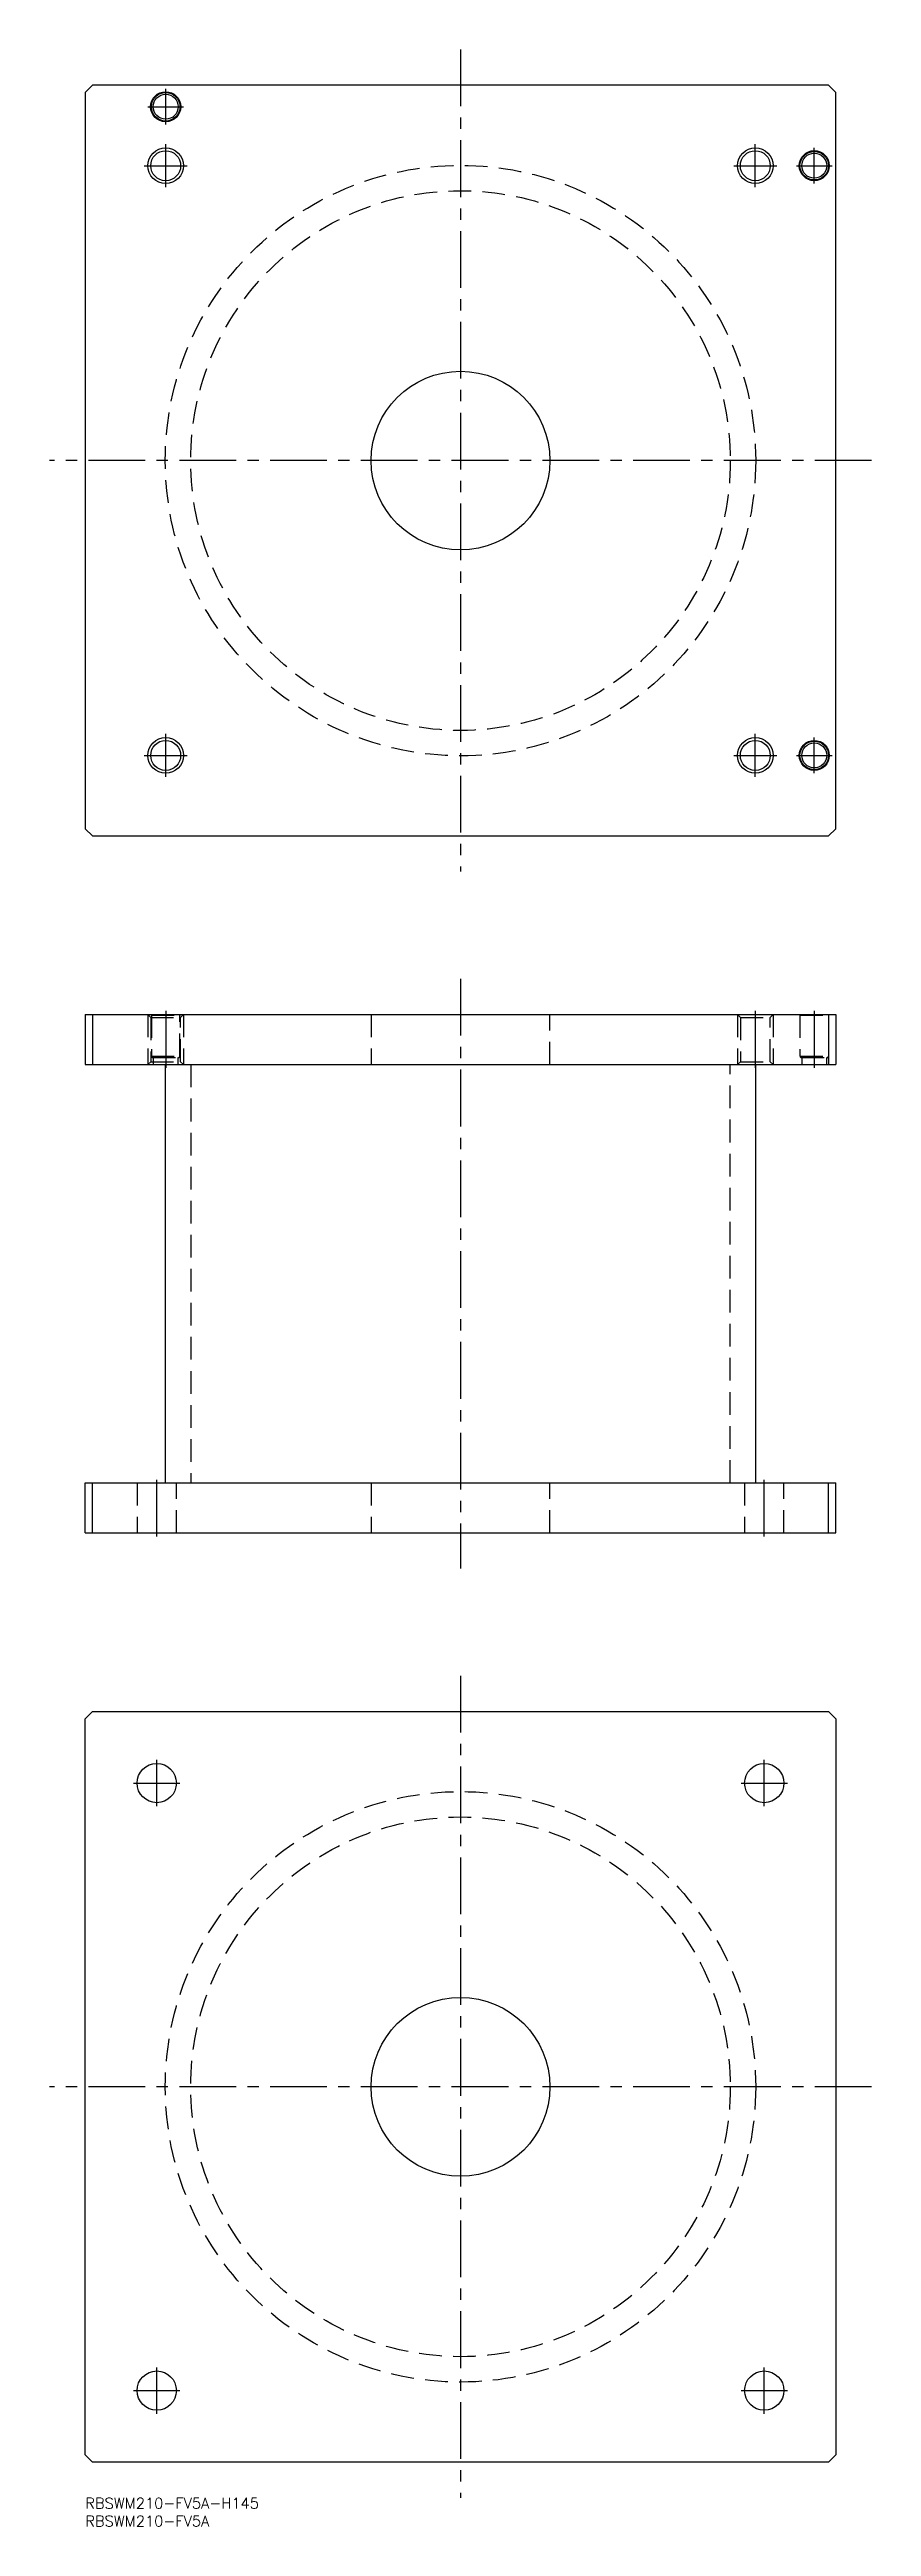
# Model space of a CAD drawing. Extents: x -10 to 220, y -8 to 685.
import ezdxf

# ---------------------------------------------------------------- set-up
doc = ezdxf.new("R2010")
doc.units = 0
doc.header["$LTSCALE"] = 0.5
doc.linetypes.add('CENTER', pattern=[50.8, 31.75, -6.35, 6.35, -6.35])
doc.linetypes.add('DASHED', pattern=[19.05, 12.7, -6.35])
doc.layers.get('0').update_dxf_attribs({"linetype": 'CONTINUOUS'})
for name, color, linetype in [('MSM_CENTER', 1, 'CENTER'), ('MSM_CONTINUOUS', 7, 'CONTINUOUS'), ('MSM_DASHED', 4, 'DASHED'), ('MSM_NARROW', 5, 'CONTINUOUS'), ('MSM_PART_NUMBER', 7, 'CONTINUOUS')]:
    doc.layers.add(name, color=color, linetype=linetype)
doc.styles.get("Standard").update_dxf_attribs({"font": 'txt.shx', "height": 3, "bigfont": 'bigfont.shx'})

msp = doc.modelspace()

# ---------------------------------------------------------------- linework, layer by layer
for p, q in [((2, 675), (0, 673)), ((208, 675), (2, 675)), ((210, 673), (208, 675))]:
    msp.add_line(p, q)
for centre, radius in [((22.5, 669), 4.2), ((22.5, 669), 4), ((22.5, 669), 3.5), ((22.5, 652.5), 4.188), ((187.5, 652.5), 4.188), ((204, 652.5), 4.2), ((204, 652.5), 4), ((204, 652.5), 3.5)]:
    msp.add_circle(centre, radius)
at = {"layer": 'MSM_CENTER'}
for p, q in [((105, 685), (105, 455)), ((22.5, 664), (22.5, 674)), ((17.5, 669), (27.5, 669)), ((22.5, 646.5), (22.5, 658.5)), ((187.5, 646.5), (187.5, 658.5)), ((16.5, 652.5), (28.5, 652.5)), ((181.5, 652.5), (193.5, 652.5)), ((199, 652.5), (209, 652.5)), ((204, 647.5), (204, 657.5)), ((220, 570), (-10, 570)), ((22.5, 481.5), (22.5, 493.5)), ((187.5, 481.5), (187.5, 493.5)), ((204, 482.5), (204, 492.5)), ((16.5, 487.5), (28.5, 487.5)), ((181.5, 487.5), (193.5, 487.5)), ((199, 487.5), (209, 487.5)), ((105, 425), (105, 260)), ((22.5, 416), (22.5, 400)), ((187.5, 416), (187.5, 400)), ((204, 416), (204, 400)), ((20, 269), (20, 285)), ((190, 269), (190, 285)), ((105, 230), (105, 0)), ((20, 193.5), (20, 206.5)), ((190, 193.5), (190, 206.5)), ((13.5, 200), (26.5, 200)), ((183.5, 200), (196.5, 200)), ((220, 115), (-10, 115)), ((20, 23.5), (20, 36.5)), ((190, 23.5), (190, 36.5)), ((13.5, 30), (26.5, 30)), ((183.5, 30), (196.5, 30))]:
    msp.add_line(p, q, dxfattribs=at)
at = {"layer": 'MSM_CONTINUOUS'}
for p, q in [((0, 673), (0, 467)), ((210, 467), (210, 673)), ((0, 467), (2, 465)), ((2, 465), (208, 465)), ((208, 465), (210, 467)), ((0, 415), (210, 415)), ((0, 415), (0, 401)), ((2, 415), (2, 401)), ((208, 415), (208, 401)), ((210, 415), (210, 401)), ((0, 401), (210, 401)), ((22.4, 401), (22.4, 284)), ((187.6, 284), (187.6, 401)), ((0, 270), (0, 284)), ((0, 284), (210, 284)), ((2, 270), (2, 284)), ((208, 270), (208, 284)), ((210, 270), (210, 284)), ((0, 270), (210, 270)), ((0, 218), (2, 220)), ((0, 12), (0, 218)), ((2, 220), (208, 220)), ((208, 220), (210, 218)), ((210, 218), (210, 12)), ((2, 10), (0, 12)), ((208, 10), (2, 10)), ((210, 12), (208, 10))]:
    msp.add_line(p, q, dxfattribs=at)
for centre, radius in [((105, 570), 25), ((22.5, 487.5), 4.188), ((187.5, 487.5), 4.188), ((204, 487.5), 4.2), ((204, 487.5), 4), ((204, 487.5), 3.5), ((20, 200), 5.5), ((190, 200), 5.5), ((105, 115), 25), ((20, 30), 5.5), ((190, 30), 5.5)]:
    msp.add_circle(centre, radius, dxfattribs=at)
at = {"layer": 'MSM_DASHED'}
for p, q in [((17.5, 415), (18.312, 414.188)), ((17.5, 415), (17.5, 401)), ((18.3, 415), (18.5, 414.8)), ((18.312, 414.188), (26.688, 414.188)), ((18.312, 414.188), (18.312, 401.812)), ((18.5, 414.8), (26.5, 414.8)), ((18.5, 414.8), (18.5, 403.4)), ((26.5, 414.8), (26.7, 415)), ((26.5, 403.4), (26.5, 414.8)), ((26.688, 414.188), (27.5, 415)), ((26.688, 401.812), (26.688, 414.188)), ((27.5, 415), (27.5, 401)), ((80, 415), (80, 401)), ((130, 401), (130, 415)), ((182.5, 415), (183.312, 414.188)), ((182.5, 415), (182.5, 401)), ((183.312, 414.188), (191.688, 414.188)), ((183.312, 414.188), (183.312, 401.812)), ((191.688, 414.188), (192.5, 415)), ((191.688, 401.812), (191.688, 414.188)), ((192.5, 415), (192.5, 401)), ((199.8, 415), (200, 414.8)), ((200, 414.8), (208, 414.8)), ((200, 414.8), (200, 403.4)), ((208, 414.8), (208.2, 415)), ((18.507, 403.4), (26.493, 403.4)), ((18.9, 403), (26.1, 403)), ((19, 403), (19, 401)), ((26, 401), (26, 403)), ((200.007, 403.4), (207.993, 403.4)), ((200.4, 403), (207.6, 403)), ((200.5, 403), (200.5, 401)), ((207.5, 401), (207.5, 403)), ((18.312, 401.812), (17.5, 401)), ((18.312, 401.812), (26.688, 401.812)), ((27.5, 401), (26.688, 401.812)), ((29.5, 401), (29.5, 284)), ((180.5, 284), (180.5, 401)), ((183.312, 401.812), (182.5, 401)), ((183.312, 401.812), (191.688, 401.812)), ((192.5, 401), (191.688, 401.812)), ((14.5, 284), (14.5, 270)), ((25.5, 270), (25.5, 284)), ((80, 284), (80, 270)), ((130, 270), (130, 284)), ((184.5, 284), (184.5, 270)), ((195.5, 270), (195.5, 284))]:
    msp.add_line(p, q, dxfattribs=at)
for centre, radius in [((105, 570), 82.6), ((105, 570), 75.5), ((105, 115), 82.6), ((105, 115), 75.5)]:
    msp.add_circle(centre, radius, dxfattribs=at)
for centre, start, end in [((18.9, 403.4), 180, 270), ((26.1, 403.4), 270, 360), ((200.4, 403.4), 180, 270), ((207.6, 403.4), 270, 360)]:
    msp.add_arc(centre, 0.4, start, end, dxfattribs=at)
at = {"layer": 'MSM_NARROW'}
for centre in [(22.5, 652.5), (187.5, 652.5), (22.5, 487.5), (187.5, 487.5)]:
    msp.add_circle(centre, 5, dxfattribs=at)

# ---------------------------------------------------------------- texts
at = {"layer": 'MSM_PART_NUMBER'}
for s, p in [('RBSWM210-FV5A-H145', (0, -3)), ('RBSWM210-FV5A', (0, -8))]:
    msp.add_text(s, height=3, dxfattribs=at).set_placement(p)

doc.saveas('drawing.dxf')
